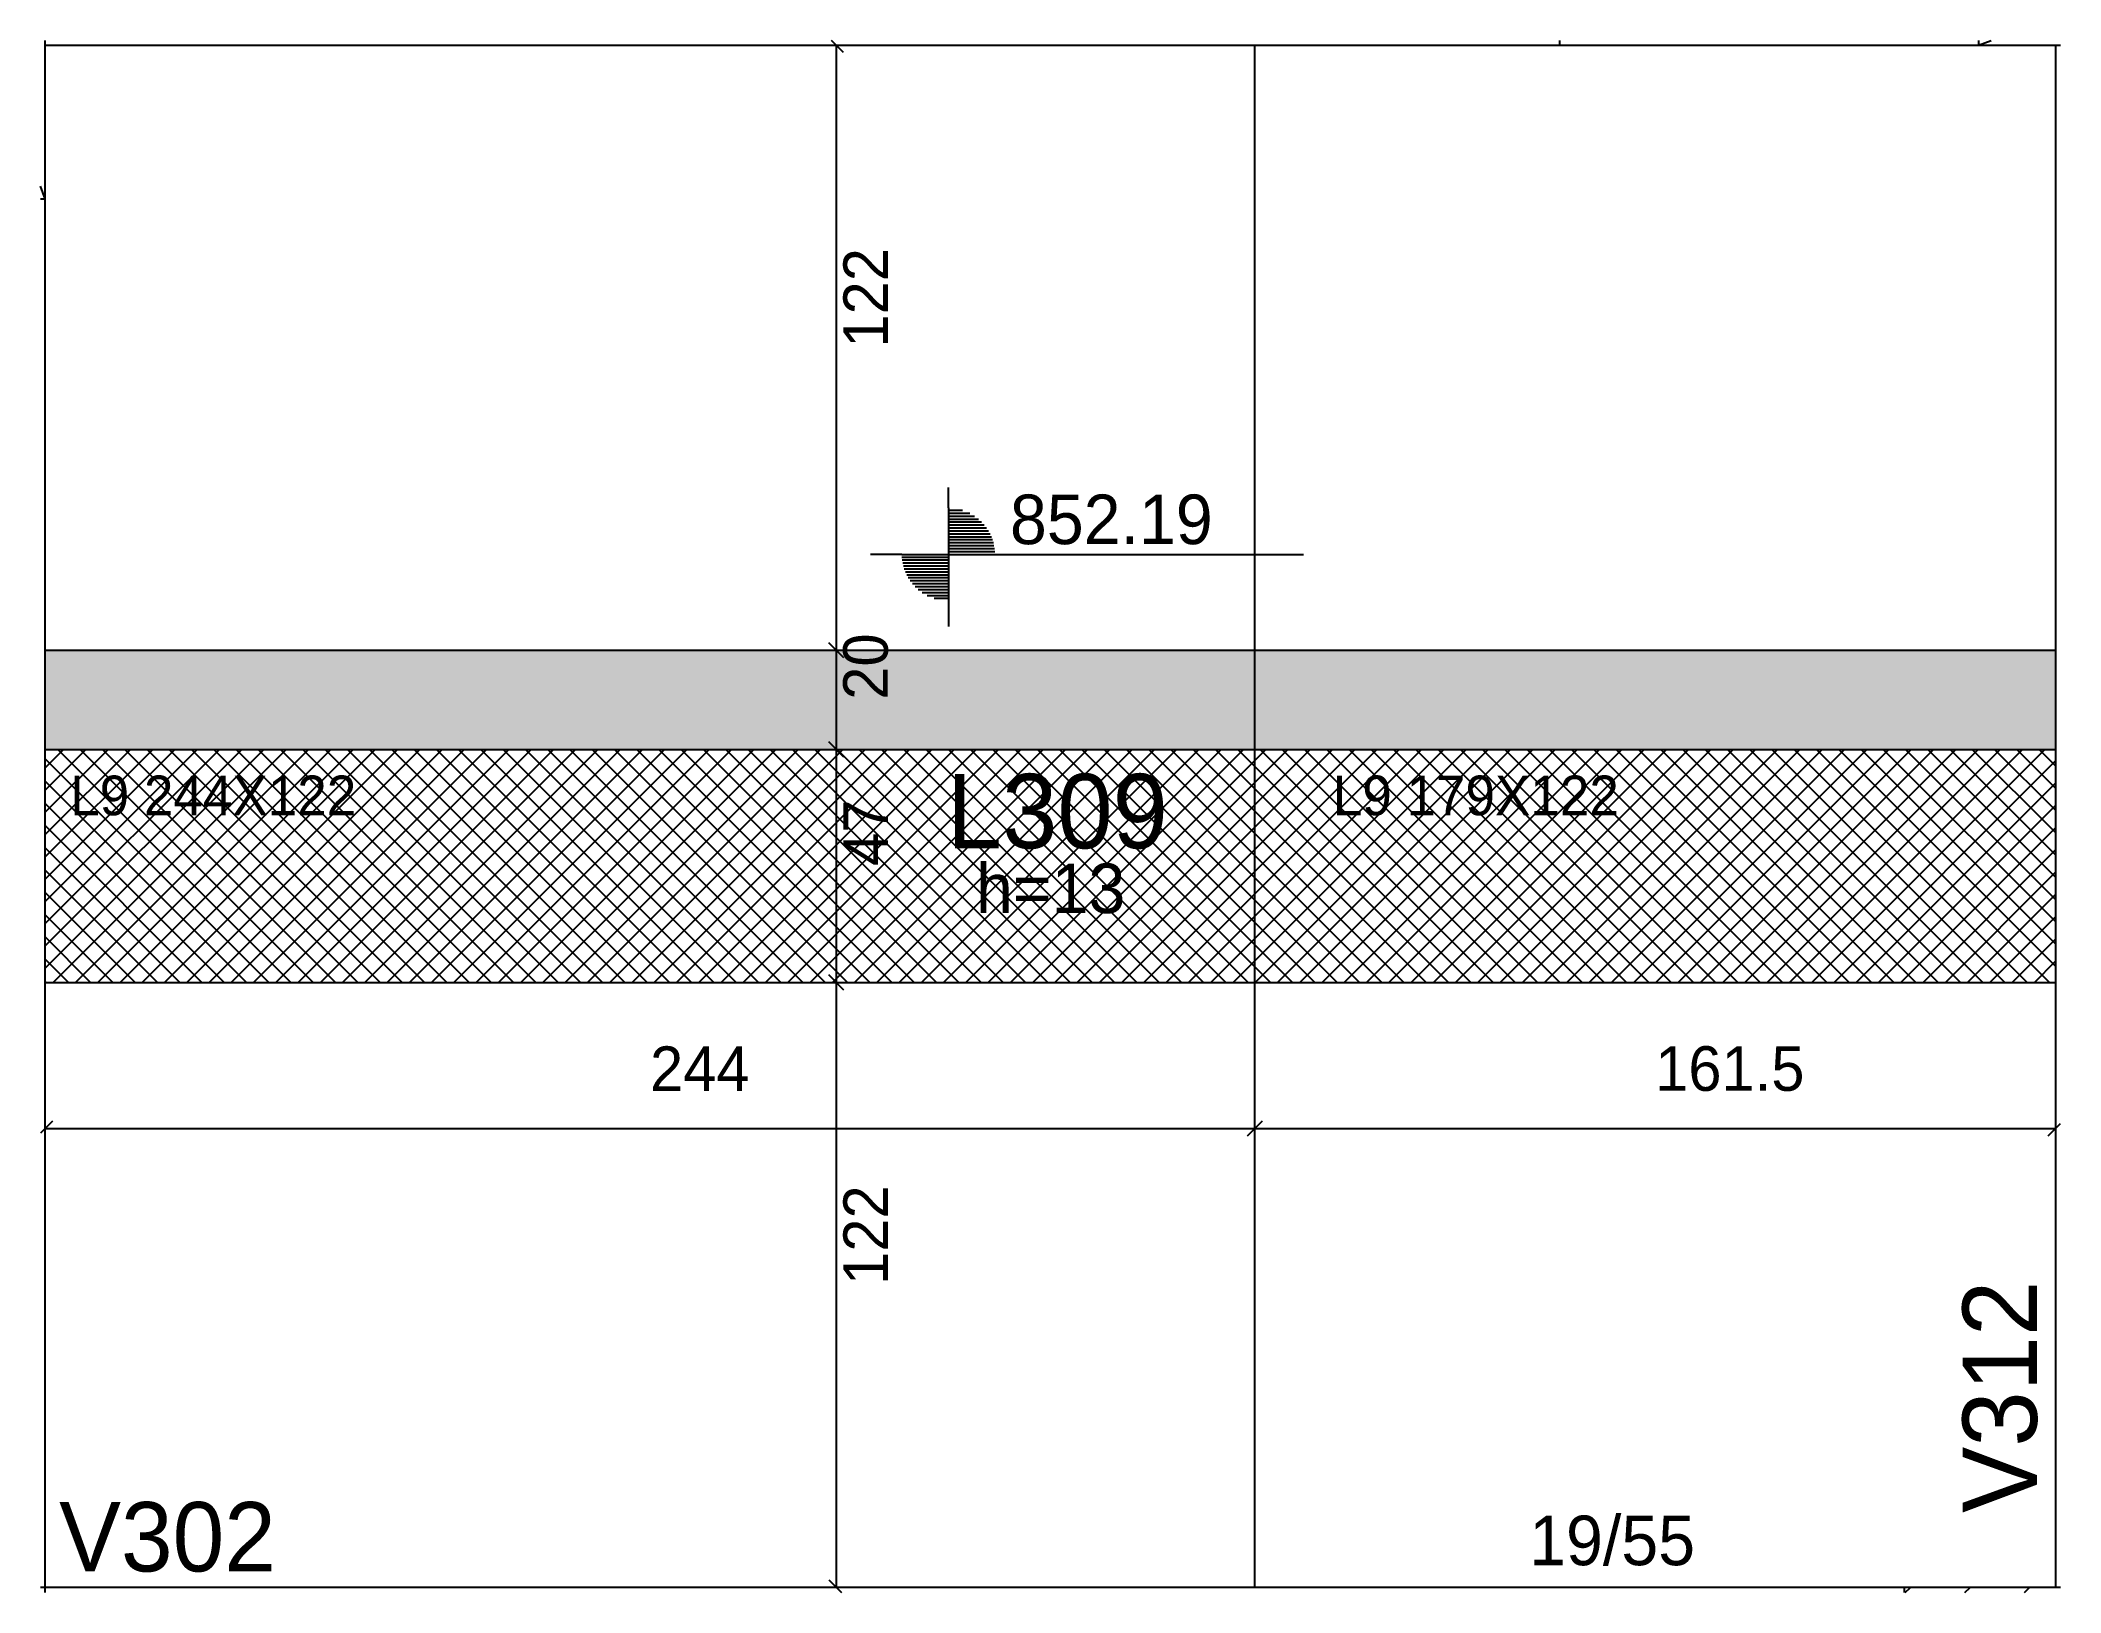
# Model space of a CAD drawing. Header units: metres. Extents: x 2742 to 3149, y 2280 to 2593.
import ezdxf

# ---------------------------------------------------------------- set-up
doc = ezdxf.new("R2010")
doc.units = ezdxf.units.M
for name, color, linetype in [('1', 7, 'Continuous'), ('3', 7, 'Continuous'), ('4', 7, 'Continuous'), ('7', 7, 'Continuous'), ('9', 7, 'Continuous'), ('AUX00', 7, 'Continuous'), ('Hachura', 7, 'Continuous'), ('Painéis', 7, 'Continuous')]:
    doc.layers.add(name, color=color, linetype=linetype)

msp = doc.modelspace()

# ---------------------------------------------------------------- hatches: boundary and pattern name
at = {"layer": '9'}
h = msp.add_hatch(color=7, dxfattribs=at)
h.dxf.hatch_style = 1
h.paths.add_polyline_path([(2742.57, 2405.94), (2742.57, 2405.94), (2742.57, 2280.94), (2742.57, 2280.94), (2742.57, 2405.94)])
at = {"layer": 'Hachura'}
h = msp.add_hatch(color=7, dxfattribs=at)
h.dxf.hatch_style = 1
h.paths.add_polyline_path([(2742.57, 2449.94), (3148.07, 2449.94), (3148.07, 2469.94), (2742.57, 2469.94), (2742.57, 2449.94)])
h = msp.add_hatch(dxfattribs=at)
h.set_pattern_fill('ANSI37')
h.paths.add_polyline_path([(3148.07, 2449.94), (2742.57, 2449.94), (2742.57, 2402.94), (3148.07, 2402.94), (3148.07, 2449.94)])

# ---------------------------------------------------------------- linework, layer by layer
at = {"layer": '1', "color": 1, "lineweight": 25}
for p, q in [((3132.57, 2591.94), (3135.1, 2592.9)), ((2742.57, 2560.94), (2741.6, 2563.48))]:
    msp.add_line(p, q, dxfattribs=at)
at = {"layer": '3', "color": 3, "lineweight": 25}
for p, q in [((3048.07, 2591.94), (3048.07, 2592.9)), ((2924.75, 2498.63), (2924.75, 2502.76)), ((2924.75, 2498.63), (2924.75, 2479.88)), ((2924.75, 2498.17), (2927.63, 2498.17)), ((2924.75, 2497.58), (2929.06, 2497.58)), ((2924.75, 2496.98), (2930.05, 2496.98)), ((2924.75, 2496.39), (2930.83, 2496.39)), ((2924.75, 2495.8), (2931.46, 2495.8)), ((2924.75, 2495.2), (2932, 2495.2)), ((2924.75, 2494.61), (2932.45, 2494.61)), ((2924.75, 2494.01), (2932.83, 2494.01)), ((2924.75, 2493.42), (2933.15, 2493.42)), ((2924.75, 2492.82), (2933.42, 2492.82)), ((2924.75, 2492.23), (2933.64, 2492.23)), ((2924.75, 2491.63), (2933.82, 2491.63)), ((2924.75, 2491.04), (2933.95, 2491.04)), ((2924.75, 2490.44), (2934.05, 2490.44)), ((2924.75, 2489.85), (2934.12, 2489.85)), ((2915.37, 2489.25), (2909.05, 2489.25)), ((2915.37, 2489.25), (2934.12, 2489.25)), ((2924.75, 2488.66), (2915.37, 2488.66)), ((2924.75, 2488.07), (2915.45, 2488.07)), ((2924.75, 2487.47), (2915.54, 2487.47)), ((2924.75, 2486.88), (2915.68, 2486.88)), ((2924.75, 2486.28), (2915.86, 2486.28)), ((2924.75, 2489.25), (2996.39, 2489.25)), ((2924.75, 2485.69), (2916.08, 2485.69)), ((2924.75, 2485.09), (2916.35, 2485.09)), ((2924.75, 2484.5), (2916.67, 2484.5)), ((2924.75, 2483.9), (2917.05, 2483.9)), ((2924.75, 2483.31), (2917.5, 2483.31)), ((2924.75, 2482.71), (2918.03, 2482.71)), ((2924.75, 2482.12), (2918.67, 2482.12)), ((2924.75, 2481.52), (2919.44, 2481.52)), ((2924.75, 2480.93), (2920.44, 2480.93)), ((2924.75, 2480.34), (2921.86, 2480.34)), ((2924.75, 2479.88), (2924.75, 2474.73)), ((3117.77, 2279.9), (3118.81, 2280.94)), ((3129.79, 2279.9), (3130.83, 2280.94)), ((3141.81, 2279.9), (3142.85, 2280.94))]:
    msp.add_line(p, q, dxfattribs=at)
for points in [[(2742.57, 2591.94), (3148.07, 2591.94)], [(2742.57, 2280.94), (2742.57, 2591.94)], [(3148.07, 2591.94), (3148.07, 2280.94)], [(2932.07, 2280.94), (2742.57, 2280.94)], [(3117.57, 2280.94), (2932.07, 2280.94)]]:
    msp.add_lwpolyline(points, dxfattribs=at)
at = {"layer": '7', "color": 7, "lineweight": 25}
for points in [[(2742.57, 2560.94), (2742.57, 2592.9)], [(3132.57, 2592.9), (3132.57, 2591.94)], [(3132.57, 2591.94), (3149.1, 2591.94)], [(2741.6, 2560.94), (2742.57, 2560.94)], [(2742.57, 2280.94), (2741.6, 2280.94)], [(2742.57, 2279.9), (2742.57, 2280.94)], [(3149.1, 2280.94), (3117.57, 2280.94)], [(3117.57, 2280.94), (3117.57, 2279.9)]]:
    msp.add_lwpolyline(points, dxfattribs=at)
at = {"layer": 'Painéis', "color": 0, "lineweight": 25}
for p, q in [((2903.62, 2590.44), (2901.16, 2592.9)), ((2900.62, 2471.44), (2903.62, 2468.44)), ((2903.62, 2468.44), (2900.62, 2471.44)), ((2900.62, 2451.44), (2903.62, 2448.44)), ((2903.62, 2448.44), (2900.62, 2451.44)), ((2900.62, 2404.44), (2903.62, 2401.44)), ((2903.62, 2401.44), (2900.62, 2404.44)), ((2744.07, 2374.98), (2741.6, 2372.51)), ((2985.07, 2371.98), (2988.07, 2374.98)), ((2988.07, 2374.98), (2985.07, 2371.98)), ((3146.57, 2371.98), (3149.1, 2374.51)), ((2900.62, 2282.44), (2903.16, 2279.9))]:
    msp.add_line(p, q, dxfattribs=at)
at = {"layer": 'Painéis', "color": 4, "lineweight": 25}
for p, q in [((2902.12, 2591.94), (2902.12, 2469.94)), ((2902.12, 2469.94), (2902.12, 2449.94)), ((2902.12, 2449.94), (2902.12, 2402.94)), ((2902.12, 2402.94), (2902.12, 2280.94)), ((2742.57, 2373.48), (2986.57, 2373.48)), ((2986.57, 2373.48), (3148.07, 2373.48))]:
    msp.add_line(p, q, dxfattribs=at)
at = {"layer": 'Painéis', "color": 200, "lineweight": 25}
for p, q in [((2986.57, 2280.94), (2986.57, 2591.94)), ((2742.57, 2469.94), (3148.07, 2469.94)), ((2742.57, 2449.94), (3148.07, 2449.94)), ((2742.57, 2402.94), (3148.07, 2402.94))]:
    msp.add_line(p, q, dxfattribs=at)

# ---------------------------------------------------------------- texts
at = {"layer": '3', "color": 3, "lineweight": 25}
for s, p in [('852.19', (2937.17, 2491.32)), ('h=13', (2930.32, 2416.92)), ('19/55', (3041.9, 2285.42))]:
    msp.add_text(s, height=10, dxfattribs=at).set_placement(p)
at = {"layer": '4', "color": 4, "lineweight": 25}
for s, height, p in [('L309', 15, (2924.42, 2429.99)), ('V302', 14, (2745.37, 2284.16))]:
    msp.add_text(s, height=height, dxfattribs=at).set_placement(p)
msp.add_text('V312', height=15, rotation=90, dxfattribs=at).set_placement((3144.32, 2295.94))
at = {"layer": 'AUX00', "color": 7, "lineweight": 25}
for s, p in [('L9^J244X122', (2747.61, 2436.65)), ('L9^J179X122', (3002.29, 2436.65))]:
    msp.add_text(s, height=8, dxfattribs=at).set_placement(p)
at = {"layer": 'Painéis', "color": 240, "lineweight": 25}
for s, p in [('122', (2912.57, 2530.94)), ('20', (2912.53, 2459.94)), ('47', (2912.56, 2426.44)), ('122', (2912.57, 2341.94))]:
    msp.add_text(s, height=9, rotation=90, dxfattribs=at).set_placement(p)
for s, p in [('244', (2864.57, 2381.04)), ('161.5', (3067.32, 2381.08))]:
    msp.add_text(s, height=9, dxfattribs=at).set_placement(p)

doc.saveas('drawing.dxf')
